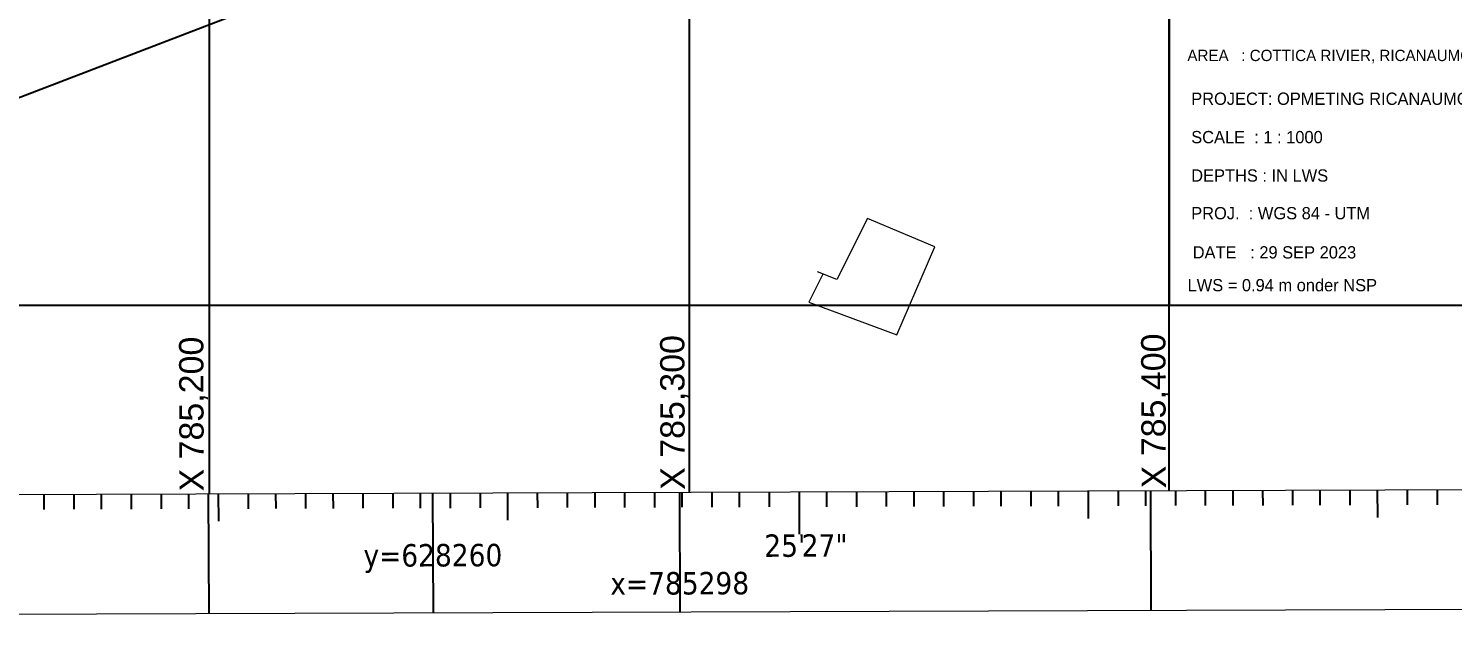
# Model space of a CAD drawing. Header units: millimetres. Extents: x 784883 to 785608, y 628235 to 628806.
# Drawn here: x 785162.3 to 785459, y 628234.7 to 628357.7 of the extents above; entities that cross this region are included whole.
import ezdxf

# ---------------------------------------------------------------- set-up
doc = ezdxf.new("R2010")
doc.units = ezdxf.units.MM
for name, color, linetype in [('Borders', 7, 'Continuous'), ('HEADER', 7, 'Continuous'), ('Lat_Lon_Grid', 7, 'Continuous'), ('Projection_Grid', 7, 'Continuous'), ('Topo_Ricanau_2023_dg2', 7, 'Continuous')]:
    doc.layers.add(name, color=color, linetype=linetype)

msp = doc.modelspace()

# ---------------------------------------------------------------- linework, layer by layer
at = {"color": 240, "true_color": 0xed1f24}
msp.add_lwpolyline([(784920.92, 628393.09), (785176.53, 628491.18), (785223.93, 628367.67), (784968.32, 628269.58)], close=True, dxfattribs=at)
at = {"layer": 'Borders', "color": 18, "linetype": 'Continuous', "lineweight": 20, "true_color": 0x000000}
for p, q in [((784909.99, 628259.73), (785583.03, 628261.96)), ((784885.15, 628234.72), (785608.04, 628237.12))]:
    msp.add_line(p, q, dxfattribs=at)
at = {"layer": 'HEADER'}
msp.add_lwpolyline([(785400, 628300), (785500, 628300), (785500, 628388.87), (785400, 628388.87)], close=True, dxfattribs=at)
at = {"layer": 'Lat_Lon_Grid', "color": 18, "linetype": 'Continuous', "true_color": 0x000000}
for p, q in [((785322.85, 628261.1), (785322.88, 628252.27)), ((785328.57, 628261.12), (785328.58, 628258)), ((785334.8, 628261.14), (785334.81, 628258.02)), ((785341.03, 628261.16), (785341.04, 628258.04)), ((785346.74, 628261.18), (785346.75, 628258.06)), ((785352.97, 628261.2), (785352.98, 628258.08)), ((785359.21, 628261.22), (785359.22, 628258.1)), ((785364.92, 628261.24), (785364.93, 628258.12)), ((785371.15, 628261.26), (785371.16, 628258.14)), ((785376.86, 628261.28), (785376.87, 628258.16)), ((785383.09, 628261.3), (785383.11, 628255.58)), ((785389.33, 628261.32), (785389.34, 628258.2)), ((785395.04, 628261.34), (785395.05, 628258.22)), ((785396.08, 628261.34), (785396.16, 628236.41)), ((785401.27, 628261.36), (785401.28, 628258.24)), ((785407.5, 628261.38), (785407.51, 628258.26)), ((785413.21, 628261.4), (785413.22, 628258.28)), ((785419.45, 628261.42), (785419.46, 628258.3)), ((785425.68, 628261.44), (785425.69, 628258.32)), ((785431.39, 628261.46), (785431.4, 628258.34)), ((785437.62, 628261.48), (785437.63, 628258.36)), ((785443.34, 628261.5), (785443.35, 628255.78)), ((785449.57, 628261.52), (785449.58, 628258.4)), ((785455.8, 628261.54), (785455.81, 628258.42)), ((785165.5, 628260.58), (785165.51, 628257.46)), ((785171.73, 628260.6), (785171.74, 628257.48)), ((785177.44, 628260.61), (785177.45, 628257.5)), ((785183.67, 628260.64), (785183.68, 628257.52)), ((785189.91, 628260.66), (785189.92, 628257.54)), ((785195.62, 628260.68), (785195.63, 628257.56)), ((785199.77, 628260.69), (785199.86, 628235.76)), ((785201.85, 628260.7), (785201.87, 628254.98)), ((785208.08, 628260.72), (785208.09, 628257.6)), ((785213.8, 628260.74), (785213.81, 628257.62)), ((785220.03, 628260.76), (785220.04, 628257.64)), ((785225.74, 628260.77), (785225.75, 628257.66)), ((785231.97, 628260.8), (785231.98, 628257.68)), ((785238.2, 628260.82), (785238.21, 628257.7)), ((785243.92, 628260.84), (785243.93, 628257.72)), ((785246.51, 628260.84), (785246.6, 628235.92)), ((785250.15, 628260.86), (785250.16, 628257.74)), ((785256.38, 628260.88), (785256.39, 628257.76)), ((785262.09, 628260.9), (785262.11, 628255.18)), ((785268.32, 628260.92), (785268.33, 628257.8)), ((785274.56, 628260.94), (785274.57, 628257.82)), ((785280.27, 628260.96), (785280.28, 628257.84)), ((785286.5, 628260.98), (785286.51, 628257.86)), ((785292.73, 628261), (785292.74, 628257.88)), ((785297.93, 628261.01), (785298.01, 628236.09)), ((785298.44, 628261.02), (785298.45, 628257.9)), ((785304.68, 628261.04), (785304.69, 628257.92)), ((785310.39, 628261.06), (785310.4, 628257.94)), ((785316.62, 628261.08), (785316.63, 628257.96))]:
    msp.add_line(p, q, dxfattribs=at)
at = {"layer": 'Projection_Grid', "color": 18, "linetype": 'Continuous', "true_color": 0x000000}
for p, q in [((785400, 628261.43), (785400, 628780.6)), ((785200, 628260.77), (785200, 628779.93)), ((785300, 628261.1), (785300, 628780.27)), ((784909.96, 628300), (785582.81, 628300))]:
    msp.add_line(p, q, dxfattribs=at)
at = {"layer": 'Topo_Ricanau_2023_dg2', "color": 18, "linetype": 'Continuous', "lineweight": 20, "true_color": 0x000000}
msp.add_polyline3d([(785327.81, 628306.5, 0), (785324.86, 628300.61, 0), (785343.2, 628293.82, 0), (785351.12, 628312.16, 0), (785337.09, 628318.04, 0), (785330.75, 628305.37, 0), (785326.68, 628306.95, 0)], dxfattribs=at)

# ---------------------------------------------------------------- texts
at = {"layer": 'HEADER'}
for s, height, p in [('AREA   : COTTICA RIVIER, RICANAUMOFO', 2.362, (785403.77, 628350.87)), ('PROJECT: OPMETING RICANAUMOFO', 2.56, (785404.57, 628341.75)), ('SCALE  : 1 : 1000', 2.56, (785404.57, 628333.75)), ('DEPTHS : IN LWS', 2.56, (785404.57, 628325.75)), ('PROJ.  : WGS 84 - UTM', 2.56, (785404.57, 628317.9)), ('DATE   : 29 SEP 2023', 2.56, (785404.88, 628309.74)), (' LWS = 0.94 m onder NSP', 2.56, (785402.86, 628302.9))]:
    msp.add_text(s, height=height, dxfattribs=at).set_placement(p)
at = {"layer": 'Lat_Lon_Grid', "color": 18, "true_color": 0x000000, "char_height": 4.6739, "rotation": 0.19}
for s, insert, width, attachment_point in [("{\\fTahoma|b0|i0|c1|p0;25'}", (785315.61, 628252.24), 243.0437, 1), ('{\\fTahoma|b0|i0|c1|p0;27"}', (785323.4, 628252.27), 243.0437, 1), ('{\\fTahoma|b0|i0|c1|p0;y=628260}', (785246.57, 628244.23), 289.7829, 8), ('{\\fTahoma|b0|i0|c1|p0;x=785298}', (785297.98, 628244.4), 289.7829, 2)]:
    msp.add_mtext(s, dxfattribs=dict(at, insert=insert, width=width, attachment_point=attachment_point))
at = {"layer": 'Projection_Grid', "color": 18, "true_color": 0x000000, "char_height": 5.0634, "width": 475.9606, "attachment_point": 7, "rotation": 90.19}
for s, insert in [('{\\fMicrosoft Sans Serif|b0|i0|c1|p0;X\\~785,400}', (785400.23, 628261.87)), ('{\\fMicrosoft Sans Serif|b0|i0|c1|p0;X\\~785,200}', (785199.77, 628261.21)), ('{\\fMicrosoft Sans Serif|b0|i0|c1|p0;X\\~785,300}', (785300, 628261.54))]:
    msp.add_mtext(s, dxfattribs=dict(at, insert=insert))

doc.saveas('drawing.dxf')
